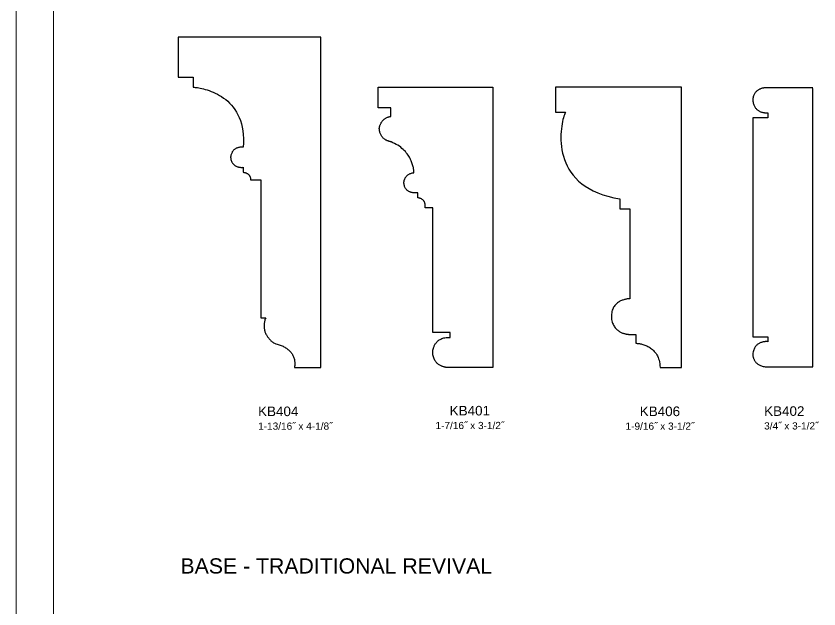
# Model space of a CAD drawing. Extents: x -7.6 to 46.7, y -17.5 to 21.1.
# Drawn here: x -7.64 to 2.39, y -4.4 to 3.01 of the extents above; entities that cross this region are included whole.
import ezdxf

# ---------------------------------------------------------------- set-up
doc = ezdxf.new("R2010")
doc.units = 0
doc.header["$MEASUREMENT"] = 0
doc.layers.add('DO NOT PLOT', color=2, linetype='Continuous', plot=False)
doc.layers.add('LAYER_1', color=7, linetype='Continuous')

# ---------------------------------------------------------------- blocks, each defined once
blk = doc.blocks.new('KB404')
at = {"flags": 128}
blk.add_lwpolyline([(0.039, 0.61), (0.035, 0.61), (0.023, 0.61), (0.004, 0.61), (-0.022, 0.61), (-0.054, 0.61), (-0.093, 0.61), (-0.137, 0.61), (-0.185, 0.61), (-0.239, 0.61), (-0.297, 0.61), (-0.358, 0.61), (-0.422, 0.61), (-0.49, 0.61), (-0.559, 0.61), (-0.631, 0.61), (-0.703, 0.61), (-0.777, 0.61), (-0.851, 0.61), (-0.925, 0.61), (-0.999, 0.61), (-1.072, 0.61), (-1.143, 0.61), (-1.213, 0.61), (-1.28, 0.61), (-1.345, 0.61), (-1.406, 0.61), (-1.464, 0.61), (-1.517, 0.61), (-1.566, 0.61), (-1.61, 0.61), (-1.648, 0.61), (-1.681, 0.61), (-1.707, 0.61), (-1.726, 0.61), (-1.738, 0.61), (-1.742, 0.61), (-1.742, 0.608), (-1.742, 0.605), (-1.742, 0.6), (-1.742, 0.592), (-1.742, 0.583), (-1.742, 0.573), (-1.742, 0.56), (-1.742, 0.546), (-1.742, 0.531), (-1.742, 0.515), (-1.742, 0.498), (-1.742, 0.48), (-1.742, 0.461), (-1.742, 0.442), (-1.742, 0.422), (-1.742, 0.401), (-1.742, 0.38), (-1.742, 0.36), (-1.742, 0.339), (-1.742, 0.318), (-1.742, 0.298), (-1.742, 0.278), (-1.742, 0.258), (-1.742, 0.239), (-1.742, 0.221), (-1.742, 0.204), (-1.742, 0.188), (-1.742, 0.173), (-1.742, 0.159), (-1.742, 0.147), (-1.742, 0.136), (-1.742, 0.127), (-1.742, 0.119), (-1.742, 0.114), (-1.742, 0.111), (-1.742, 0.11), (-1.741, 0.11), (-1.74, 0.11), (-1.738, 0.11), (-1.735, 0.11), (-1.732, 0.11), (-1.728, 0.11), (-1.723, 0.11), (-1.718, 0.11), (-1.713, 0.11), (-1.706, 0.11), (-1.7, 0.11), (-1.693, 0.11), (-1.686, 0.11), (-1.679, 0.11), (-1.671, 0.11), (-1.664, 0.11), (-1.656, 0.11), (-1.648, 0.11), (-1.64, 0.11), (-1.633, 0.11), (-1.625, 0.11), (-1.617, 0.11), (-1.61, 0.11), (-1.603, 0.11), (-1.596, 0.11), (-1.59, 0.11), (-1.584, 0.11), (-1.578, 0.11), (-1.573, 0.11), (-1.568, 0.11), (-1.564, 0.11), (-1.561, 0.11), (-1.558, 0.11), (-1.556, 0.11), (-1.555, 0.11), (-1.554, 0.11), (-1.554, 0.109), (-1.554, 0.109), (-1.554, 0.107), (-1.554, 0.105), (-1.554, 0.103), (-1.554, 0.1), (-1.554, 0.097), (-1.554, 0.094), (-1.554, 0.09), (-1.554, 0.086), (-1.554, 0.082), (-1.554, 0.077), (-1.554, 0.072), (-1.554, 0.068), (-1.554, 0.063), (-1.554, 0.057), (-1.554, 0.052), (-1.554, 0.047), (-1.554, 0.042), (-1.554, 0.037), (-1.554, 0.032), (-1.554, 0.027), (-1.554, 0.022), (-1.554, 0.017), (-1.554, 0.012), (-1.554, 0.008), (-1.554, 0.004), (-1.554, 0), (-1.554, -0.003), (-1.554, -0.006), (-1.554, -0.009), (-1.554, -0.011), (-1.554, -0.013), (-1.554, -0.014), (-1.554, -0.015), (-1.554, -0.015), (-1.549, -0.016), (-1.54, -0.016), (-1.53, -0.017), (-1.517, -0.019), (-1.502, -0.021), (-1.485, -0.023), (-1.467, -0.027), (-1.447, -0.031), (-1.426, -0.036), (-1.404, -0.042), (-1.38, -0.049), (-1.356, -0.057), (-1.33, -0.067), (-1.305, -0.077), (-1.279, -0.089), (-1.252, -0.102), (-1.226, -0.117), (-1.2, -0.133), (-1.174, -0.151), (-1.148, -0.17), (-1.123, -0.191), (-1.099, -0.214), (-1.076, -0.239), (-1.053, -0.266), (-1.032, -0.295), (-1.013, -0.326), (-0.995, -0.359), (-0.978, -0.394), (-0.964, -0.432), (-0.952, -0.472), (-0.941, -0.514), (-0.934, -0.559), (-0.928, -0.606), (-0.926, -0.657), (-0.926, -0.71), (-0.929, -0.765), (-0.93, -0.765), (-0.931, -0.765), (-0.932, -0.765), (-0.934, -0.765), (-0.937, -0.765), (-0.94, -0.765), (-0.944, -0.764), (-0.947, -0.764), (-0.952, -0.764), (-0.957, -0.765), (-0.962, -0.765), (-0.967, -0.765), (-0.972, -0.766), (-0.978, -0.767), (-0.984, -0.768), (-0.99, -0.769), (-0.996, -0.771), (-1.002, -0.773), (-1.009, -0.775), (-1.015, -0.778), (-1.021, -0.781), (-1.027, -0.784), (-1.033, -0.788), (-1.039, -0.792), (-1.045, -0.797), (-1.05, -0.802), (-1.055, -0.808), (-1.06, -0.815), (-1.065, -0.821), (-1.069, -0.829), (-1.073, -0.837), (-1.077, -0.846), (-1.08, -0.855), (-1.082, -0.865), (-1.084, -0.876), (-1.086, -0.887), (-1.086, -0.891), (-1.086, -0.895), (-1.085, -0.899), (-1.085, -0.903), (-1.085, -0.908), (-1.084, -0.912), (-1.083, -0.917), (-1.082, -0.922), (-1.08, -0.927), (-1.079, -0.932), (-1.077, -0.937), (-1.075, -0.942), (-1.072, -0.947), (-1.07, -0.952), (-1.067, -0.957), (-1.064, -0.962), (-1.06, -0.967), (-1.056, -0.971), (-1.052, -0.976), (-1.048, -0.98), (-1.043, -0.985), (-1.038, -0.989), (-1.033, -0.993), (-1.027, -0.996), (-1.021, -1), (-1.015, -1.003), (-1.008, -1.006), (-1.001, -1.008), (-0.993, -1.01), (-0.986, -1.012), (-0.977, -1.014), (-0.969, -1.015), (-0.959, -1.016), (-0.95, -1.016), (-0.94, -1.016), (-0.929, -1.015), (-0.929, -1.015), (-0.929, -1.016), (-0.929, -1.017), (-0.929, -1.017), (-0.929, -1.019), (-0.929, -1.02), (-0.929, -1.022), (-0.929, -1.023), (-0.929, -1.025), (-0.929, -1.027), (-0.929, -1.029), (-0.929, -1.032), (-0.929, -1.034), (-0.929, -1.036), (-0.929, -1.039), (-0.929, -1.041), (-0.929, -1.044), (-0.929, -1.047), (-0.929, -1.049), (-0.929, -1.052), (-0.929, -1.054), (-0.929, -1.057), (-0.929, -1.059), (-0.929, -1.062), (-0.929, -1.064), (-0.929, -1.066), (-0.929, -1.068), (-0.929, -1.07), (-0.929, -1.072), (-0.929, -1.073), (-0.929, -1.075), (-0.929, -1.076), (-0.929, -1.077), (-0.929, -1.077), (-0.929, -1.078), (-0.929, -1.078), (-0.928, -1.078), (-0.926, -1.078), (-0.924, -1.078), (-0.922, -1.078), (-0.92, -1.079), (-0.918, -1.079), (-0.915, -1.08), (-0.912, -1.08), (-0.909, -1.081), (-0.906, -1.081), (-0.903, -1.082), (-0.899, -1.083), (-0.896, -1.085), (-0.892, -1.086), (-0.889, -1.087), (-0.885, -1.089), (-0.882, -1.091), (-0.878, -1.093), (-0.875, -1.095), (-0.871, -1.097), (-0.868, -1.1), (-0.865, -1.103), (-0.861, -1.106), (-0.858, -1.109), (-0.855, -1.113), (-0.852, -1.117), (-0.85, -1.121), (-0.847, -1.125), (-0.845, -1.13), (-0.843, -1.135), (-0.841, -1.14), (-0.839, -1.146), (-0.838, -1.152), (-0.837, -1.158), (-0.836, -1.165), (-0.836, -1.172), (-0.835, -1.172), (-0.834, -1.172), (-0.833, -1.172), (-0.831, -1.172), (-0.829, -1.172), (-0.826, -1.172), (-0.823, -1.172), (-0.82, -1.172), (-0.816, -1.172), (-0.812, -1.172), (-0.808, -1.172), (-0.803, -1.172), (-0.798, -1.172), (-0.794, -1.172), (-0.789, -1.172), (-0.783, -1.172), (-0.778, -1.172), (-0.773, -1.172), (-0.768, -1.172), (-0.763, -1.172), (-0.758, -1.172), (-0.753, -1.172), (-0.748, -1.172), (-0.743, -1.172), (-0.738, -1.172), (-0.734, -1.172), (-0.73, -1.172), (-0.726, -1.172), (-0.723, -1.172), (-0.72, -1.172), (-0.717, -1.172), (-0.715, -1.172), (-0.713, -1.172), (-0.712, -1.172), (-0.711, -1.172), (-0.711, -1.172), (-0.711, -1.175), (-0.711, -1.187), (-0.711, -1.206), (-0.711, -1.231), (-0.711, -1.262), (-0.711, -1.299), (-0.711, -1.342), (-0.711, -1.389), (-0.711, -1.441), (-0.711, -1.497), (-0.711, -1.556), (-0.711, -1.619), (-0.711, -1.684), (-0.711, -1.752), (-0.711, -1.821), (-0.711, -1.891), (-0.711, -1.963), (-0.711, -2.034), (-0.711, -2.106), (-0.711, -2.178), (-0.711, -2.248), (-0.711, -2.317), (-0.711, -2.385), (-0.711, -2.45), (-0.711, -2.512), (-0.711, -2.572), (-0.711, -2.628), (-0.711, -2.68), (-0.711, -2.727), (-0.711, -2.769), (-0.711, -2.807), (-0.711, -2.838), (-0.711, -2.863), (-0.711, -2.882), (-0.711, -2.893), (-0.711, -2.897), (-0.71, -2.897), (-0.71, -2.897), (-0.709, -2.897), (-0.708, -2.897), (-0.707, -2.897), (-0.706, -2.897), (-0.704, -2.897), (-0.703, -2.897), (-0.701, -2.897), (-0.699, -2.897), (-0.697, -2.897), (-0.694, -2.897), (-0.692, -2.897), (-0.69, -2.897), (-0.687, -2.897), (-0.685, -2.897), (-0.682, -2.897), (-0.679, -2.897), (-0.677, -2.897), (-0.674, -2.897), (-0.672, -2.897), (-0.669, -2.897), (-0.667, -2.897), (-0.664, -2.897), (-0.662, -2.897), (-0.66, -2.897), (-0.658, -2.897), (-0.656, -2.897), (-0.654, -2.897), (-0.653, -2.897), (-0.651, -2.897), (-0.65, -2.897), (-0.649, -2.897), (-0.649, -2.897), (-0.648, -2.897), (-0.648, -2.897), (-0.653, -2.908), (-0.657, -2.92), (-0.66, -2.931), (-0.663, -2.942), (-0.665, -2.953), (-0.667, -2.964), (-0.668, -2.975), (-0.668, -2.986), (-0.669, -2.997), (-0.668, -3.007), (-0.667, -3.018), (-0.666, -3.029), (-0.664, -3.039), (-0.662, -3.049), (-0.66, -3.06), (-0.657, -3.07), (-0.653, -3.079), (-0.649, -3.089), (-0.645, -3.099), (-0.64, -3.108), (-0.635, -3.117), (-0.63, -3.126), (-0.624, -3.134), (-0.618, -3.143), (-0.611, -3.151), (-0.605, -3.159), (-0.597, -3.166), (-0.59, -3.174), (-0.582, -3.181), (-0.574, -3.187), (-0.566, -3.194), (-0.558, -3.2), (-0.549, -3.206), (-0.54, -3.211), (-0.531, -3.216), (-0.521, -3.22), (-0.507, -3.224), (-0.494, -3.228), (-0.481, -3.232), (-0.468, -3.236), (-0.456, -3.241), (-0.444, -3.246), (-0.432, -3.251), (-0.421, -3.257), (-0.41, -3.263), (-0.4, -3.269), (-0.39, -3.276), (-0.38, -3.282), (-0.371, -3.289), (-0.362, -3.297), (-0.354, -3.304), (-0.346, -3.312), (-0.339, -3.32), (-0.332, -3.329), (-0.325, -3.337), (-0.319, -3.346), (-0.314, -3.355), (-0.309, -3.364), (-0.304, -3.374), (-0.3, -3.384), (-0.296, -3.394), (-0.293, -3.404), (-0.29, -3.414), (-0.288, -3.425), (-0.287, -3.435), (-0.285, -3.446), (-0.285, -3.457), (-0.285, -3.469), (-0.285, -3.48), (-0.286, -3.492), (-0.287, -3.503), (-0.289, -3.515), (-0.289, -3.515), (-0.286, -3.515), (-0.283, -3.515), (-0.278, -3.515), (-0.272, -3.515), (-0.265, -3.515), (-0.257, -3.515), (-0.248, -3.515), (-0.238, -3.515), (-0.227, -3.515), (-0.216, -3.515), (-0.204, -3.515), (-0.192, -3.515), (-0.179, -3.515), (-0.166, -3.515), (-0.152, -3.515), (-0.139, -3.515), (-0.125, -3.515), (-0.111, -3.515), (-0.098, -3.515), (-0.084, -3.515), (-0.071, -3.515), (-0.058, -3.515), (-0.046, -3.515), (-0.034, -3.515), (-0.023, -3.515), (-0.012, -3.515), (-0.002, -3.515), (0.007, -3.515), (0.015, -3.515), (0.022, -3.515), (0.028, -3.515), (0.033, -3.515), (0.036, -3.515), (0.039, -3.515), (0.039, -3.515), (0.039, -3.506), (0.039, -3.478), (0.039, -3.434), (0.039, -3.374), (0.039, -3.299), (0.039, -3.21), (0.039, -3.108), (0.039, -2.995), (0.039, -2.871), (0.039, -2.737), (0.039, -2.595), (0.039, -2.446), (0.039, -2.29), (0.039, -2.129), (0.039, -1.964), (0.039, -1.795), (0.039, -1.624), (0.039, -1.453), (0.039, -1.281), (0.039, -1.11), (0.039, -0.942), (0.039, -0.777), (0.039, -0.616), (0.039, -0.46), (0.039, -0.31), (0.039, -0.168), (0.039, -0.035), (0.039, 0.089), (0.039, 0.202), (0.039, 0.304), (0.039, 0.393), (0.039, 0.468), (0.039, 0.528), (0.039, 0.573), (0.039, 0.61)], dxfattribs=at)
blk = doc.blocks.new('KB401')
at = {"flags": 128}
blk.add_lwpolyline([(-1.492, 0.069), (-1.489, 0.069), (-1.479, 0.069), (-1.464, 0.069), (-1.443, 0.069), (-1.417, 0.069), (-1.386, 0.069), (-1.351, 0.069), (-1.312, 0.069), (-1.269, 0.069), (-1.222, 0.069), (-1.173, 0.069), (-1.121, 0.069), (-1.067, 0.069), (-1.011, 0.069), (-0.954, 0.069), (-0.895, 0.069), (-0.836, 0.069), (-0.777, 0.069), (-0.717, 0.069), (-0.658, 0.069), (-0.599, 0.069), (-0.542, 0.069), (-0.486, 0.069), (-0.432, 0.069), (-0.38, 0.069), (-0.331, 0.069), (-0.285, 0.069), (-0.242, 0.069), (-0.202, 0.069), (-0.167, 0.069), (-0.136, 0.069), (-0.11, 0.069), (-0.089, 0.069), (-0.074, 0.069), (-0.064, 0.069), (-0.061, 0.069), (-0.061, 0.061), (-0.061, 0.038), (-0.061, 0), (-0.061, -0.051), (-0.061, -0.115), (-0.061, -0.19), (-0.061, -0.276), (-0.061, -0.373), (-0.061, -0.478), (-0.061, -0.591), (-0.061, -0.711), (-0.061, -0.838), (-0.061, -0.97), (-0.061, -1.107), (-0.061, -1.247), (-0.061, -1.39), (-0.061, -1.535), (-0.061, -1.681), (-0.061, -1.826), (-0.061, -1.971), (-0.061, -2.114), (-0.061, -2.254), (-0.061, -2.391), (-0.061, -2.523), (-0.061, -2.65), (-0.061, -2.771), (-0.061, -2.884), (-0.061, -2.989), (-0.061, -3.085), (-0.061, -3.171), (-0.061, -3.247), (-0.061, -3.311), (-0.061, -3.362), (-0.061, -3.399), (-0.061, -3.423), (-0.061, -3.431), (-0.062, -3.431), (-0.066, -3.431), (-0.072, -3.431), (-0.08, -3.431), (-0.091, -3.431), (-0.103, -3.431), (-0.117, -3.431), (-0.132, -3.431), (-0.149, -3.431), (-0.167, -3.431), (-0.187, -3.431), (-0.207, -3.431), (-0.228, -3.431), (-0.25, -3.431), (-0.273, -3.431), (-0.296, -3.431), (-0.319, -3.431), (-0.342, -3.431), (-0.366, -3.431), (-0.389, -3.431), (-0.412, -3.431), (-0.435, -3.431), (-0.457, -3.431), (-0.478, -3.431), (-0.498, -3.431), (-0.518, -3.431), (-0.536, -3.431), (-0.553, -3.431), (-0.568, -3.431), (-0.582, -3.431), (-0.594, -3.431), (-0.604, -3.431), (-0.613, -3.431), (-0.619, -3.431), (-0.622, -3.431), (-0.624, -3.431), (-0.624, -3.431), (-0.625, -3.431), (-0.627, -3.431), (-0.63, -3.43), (-0.633, -3.43), (-0.637, -3.43), (-0.641, -3.429), (-0.646, -3.429), (-0.652, -3.428), (-0.657, -3.427), (-0.664, -3.425), (-0.67, -3.424), (-0.677, -3.422), (-0.684, -3.419), (-0.691, -3.417), (-0.699, -3.414), (-0.706, -3.411), (-0.714, -3.407), (-0.721, -3.403), (-0.729, -3.398), (-0.737, -3.393), (-0.744, -3.388), (-0.751, -3.381), (-0.758, -3.375), (-0.765, -3.368), (-0.772, -3.36), (-0.778, -3.351), (-0.784, -3.342), (-0.789, -3.332), (-0.794, -3.322), (-0.798, -3.311), (-0.802, -3.299), (-0.805, -3.286), (-0.808, -3.273), (-0.81, -3.258), (-0.811, -3.243), (-0.811, -3.243), (-0.811, -3.241), (-0.811, -3.239), (-0.811, -3.236), (-0.811, -3.233), (-0.81, -3.229), (-0.81, -3.224), (-0.809, -3.218), (-0.808, -3.212), (-0.806, -3.206), (-0.805, -3.199), (-0.803, -3.192), (-0.801, -3.185), (-0.798, -3.177), (-0.795, -3.169), (-0.792, -3.161), (-0.788, -3.153), (-0.784, -3.145), (-0.779, -3.137), (-0.774, -3.129), (-0.768, -3.121), (-0.761, -3.114), (-0.754, -3.106), (-0.746, -3.099), (-0.738, -3.093), (-0.729, -3.086), (-0.719, -3.08), (-0.708, -3.075), (-0.697, -3.07), (-0.685, -3.066), (-0.672, -3.062), (-0.658, -3.059), (-0.643, -3.057), (-0.627, -3.056), (-0.61, -3.056), (-0.593, -3.056), (-0.593, -3.056), (-0.593, -3.055), (-0.593, -3.055), (-0.593, -3.054), (-0.593, -3.053), (-0.593, -3.051), (-0.593, -3.05), (-0.593, -3.048), (-0.593, -3.046), (-0.593, -3.044), (-0.593, -3.042), (-0.593, -3.04), (-0.593, -3.038), (-0.593, -3.035), (-0.593, -3.033), (-0.593, -3.03), (-0.593, -3.028), (-0.593, -3.025), (-0.593, -3.022), (-0.593, -3.02), (-0.593, -3.017), (-0.593, -3.015), (-0.593, -3.012), (-0.593, -3.01), (-0.593, -3.008), (-0.593, -3.006), (-0.593, -3.004), (-0.593, -3.002), (-0.593, -3), (-0.593, -2.999), (-0.593, -2.997), (-0.593, -2.996), (-0.593, -2.995), (-0.593, -2.995), (-0.593, -2.994), (-0.593, -2.994), (-0.593, -2.994), (-0.595, -2.994), (-0.597, -2.994), (-0.6, -2.994), (-0.604, -2.994), (-0.609, -2.994), (-0.614, -2.994), (-0.62, -2.994), (-0.627, -2.994), (-0.634, -2.994), (-0.642, -2.994), (-0.649, -2.994), (-0.658, -2.994), (-0.666, -2.994), (-0.675, -2.994), (-0.684, -2.994), (-0.693, -2.994), (-0.702, -2.994), (-0.711, -2.994), (-0.72, -2.994), (-0.729, -2.994), (-0.738, -2.993), (-0.746, -2.993), (-0.755, -2.993), (-0.762, -2.993), (-0.77, -2.993), (-0.777, -2.993), (-0.784, -2.993), (-0.79, -2.993), (-0.795, -2.993), (-0.8, -2.993), (-0.804, -2.993), (-0.807, -2.993), (-0.809, -2.993), (-0.811, -2.993), (-0.811, -2.993), (-0.811, -2.99), (-0.811, -2.979), (-0.811, -2.963), (-0.811, -2.94), (-0.811, -2.911), (-0.811, -2.878), (-0.811, -2.84), (-0.811, -2.797), (-0.811, -2.75), (-0.811, -2.7), (-0.811, -2.646), (-0.811, -2.59), (-0.811, -2.531), (-0.811, -2.47), (-0.811, -2.408), (-0.811, -2.344), (-0.811, -2.28), (-0.811, -2.215), (-0.811, -2.15), (-0.811, -2.086), (-0.811, -2.022), (-0.811, -1.96), (-0.811, -1.899), (-0.811, -1.84), (-0.811, -1.784), (-0.811, -1.73), (-0.811, -1.68), (-0.811, -1.633), (-0.811, -1.59), (-0.811, -1.552), (-0.811, -1.519), (-0.811, -1.49), (-0.811, -1.467), (-0.811, -1.451), (-0.811, -1.44), (-0.811, -1.437), (-0.811, -1.437), (-0.812, -1.437), (-0.813, -1.437), (-0.814, -1.437), (-0.816, -1.437), (-0.818, -1.437), (-0.82, -1.437), (-0.823, -1.437), (-0.826, -1.437), (-0.829, -1.437), (-0.832, -1.437), (-0.835, -1.437), (-0.839, -1.437), (-0.843, -1.437), (-0.846, -1.437), (-0.85, -1.437), (-0.854, -1.437), (-0.858, -1.437), (-0.862, -1.437), (-0.866, -1.437), (-0.87, -1.437), (-0.873, -1.437), (-0.877, -1.437), (-0.881, -1.437), (-0.884, -1.437), (-0.887, -1.437), (-0.89, -1.437), (-0.893, -1.437), (-0.896, -1.437), (-0.898, -1.437), (-0.9, -1.437), (-0.902, -1.437), (-0.903, -1.437), (-0.904, -1.437), (-0.905, -1.437), (-0.905, -1.437), (-0.905, -1.437), (-0.905, -1.436), (-0.905, -1.435), (-0.904, -1.433), (-0.904, -1.431), (-0.904, -1.428), (-0.904, -1.425), (-0.904, -1.422), (-0.904, -1.419), (-0.904, -1.415), (-0.904, -1.411), (-0.904, -1.407), (-0.904, -1.402), (-0.905, -1.397), (-0.906, -1.393), (-0.907, -1.388), (-0.908, -1.383), (-0.909, -1.378), (-0.911, -1.373), (-0.913, -1.368), (-0.915, -1.363), (-0.918, -1.358), (-0.921, -1.353), (-0.924, -1.348), (-0.928, -1.344), (-0.932, -1.339), (-0.936, -1.335), (-0.941, -1.331), (-0.947, -1.328), (-0.952, -1.324), (-0.959, -1.321), (-0.966, -1.319), (-0.973, -1.316), (-0.981, -1.314), (-0.99, -1.313), (-0.999, -1.312), (-0.999, -1.312), (-0.999, -1.312), (-0.999, -1.311), (-0.999, -1.31), (-0.999, -1.309), (-0.999, -1.307), (-0.999, -1.306), (-0.999, -1.304), (-0.999, -1.302), (-0.999, -1.3), (-0.999, -1.298), (-0.999, -1.296), (-0.999, -1.293), (-0.999, -1.291), (-0.999, -1.288), (-0.999, -1.286), (-0.999, -1.283), (-0.999, -1.281), (-0.999, -1.278), (-0.999, -1.275), (-0.999, -1.273), (-0.999, -1.27), (-0.999, -1.268), (-0.999, -1.266), (-0.999, -1.263), (-0.999, -1.261), (-0.999, -1.259), (-0.999, -1.257), (-0.999, -1.255), (-0.999, -1.254), (-0.999, -1.253), (-0.999, -1.251), (-0.999, -1.251), (-0.999, -1.25), (-0.999, -1.249), (-0.999, -1.249), (-0.999, -1.249), (-1, -1.249), (-1.002, -1.25), (-1.005, -1.25), (-1.007, -1.25), (-1.011, -1.251), (-1.015, -1.251), (-1.019, -1.251), (-1.024, -1.251), (-1.029, -1.251), (-1.035, -1.251), (-1.041, -1.251), (-1.047, -1.25), (-1.053, -1.249), (-1.06, -1.248), (-1.067, -1.247), (-1.074, -1.246), (-1.08, -1.244), (-1.087, -1.242), (-1.094, -1.239), (-1.101, -1.236), (-1.108, -1.233), (-1.114, -1.229), (-1.121, -1.225), (-1.127, -1.22), (-1.133, -1.215), (-1.139, -1.209), (-1.144, -1.203), (-1.149, -1.196), (-1.154, -1.188), (-1.158, -1.18), (-1.162, -1.171), (-1.165, -1.161), (-1.167, -1.151), (-1.169, -1.14), (-1.171, -1.128), (-1.171, -1.127), (-1.171, -1.127), (-1.171, -1.125), (-1.171, -1.124), (-1.17, -1.122), (-1.17, -1.119), (-1.17, -1.116), (-1.17, -1.113), (-1.169, -1.109), (-1.169, -1.105), (-1.168, -1.101), (-1.167, -1.097), (-1.166, -1.092), (-1.165, -1.088), (-1.163, -1.083), (-1.161, -1.078), (-1.159, -1.073), (-1.157, -1.067), (-1.154, -1.062), (-1.151, -1.057), (-1.148, -1.052), (-1.144, -1.047), (-1.14, -1.042), (-1.136, -1.037), (-1.131, -1.032), (-1.126, -1.028), (-1.12, -1.024), (-1.114, -1.019), (-1.107, -1.016), (-1.1, -1.012), (-1.092, -1.009), (-1.084, -1.006), (-1.075, -1.003), (-1.066, -1.001), (-1.056, -0.999), (-1.046, -0.998), (-1.046, -0.998), (-1.046, -0.996), (-1.046, -0.993), (-1.046, -0.989), (-1.046, -0.984), (-1.047, -0.977), (-1.047, -0.97), (-1.048, -0.962), (-1.05, -0.954), (-1.051, -0.944), (-1.053, -0.934), (-1.056, -0.923), (-1.059, -0.912), (-1.062, -0.9), (-1.066, -0.887), (-1.07, -0.875), (-1.075, -0.861), (-1.081, -0.848), (-1.087, -0.834), (-1.094, -0.82), (-1.102, -0.806), (-1.11, -0.791), (-1.119, -0.777), (-1.13, -0.763), (-1.141, -0.749), (-1.153, -0.734), (-1.166, -0.721), (-1.18, -0.707), (-1.195, -0.694), (-1.211, -0.681), (-1.228, -0.668), (-1.246, -0.656), (-1.266, -0.644), (-1.287, -0.633), (-1.309, -0.623), (-1.332, -0.613), (-1.333, -0.612), (-1.335, -0.612), (-1.338, -0.611), (-1.34, -0.611), (-1.343, -0.61), (-1.347, -0.609), (-1.351, -0.608), (-1.355, -0.607), (-1.359, -0.606), (-1.364, -0.604), (-1.369, -0.602), (-1.374, -0.6), (-1.379, -0.598), (-1.384, -0.596), (-1.389, -0.593), (-1.395, -0.59), (-1.401, -0.587), (-1.406, -0.584), (-1.412, -0.58), (-1.417, -0.576), (-1.423, -0.571), (-1.428, -0.566), (-1.433, -0.561), (-1.438, -0.556), (-1.443, -0.55), (-1.448, -0.544), (-1.452, -0.537), (-1.456, -0.53), (-1.46, -0.522), (-1.464, -0.514), (-1.467, -0.506), (-1.47, -0.497), (-1.472, -0.487), (-1.474, -0.477), (-1.476, -0.467), (-1.477, -0.456), (-1.477, -0.453), (-1.478, -0.449), (-1.478, -0.446), (-1.478, -0.441), (-1.477, -0.437), (-1.477, -0.433), (-1.476, -0.428), (-1.475, -0.423), (-1.473, -0.418), (-1.472, -0.412), (-1.47, -0.407), (-1.468, -0.401), (-1.465, -0.396), (-1.463, -0.39), (-1.46, -0.384), (-1.457, -0.378), (-1.453, -0.373), (-1.45, -0.367), (-1.446, -0.361), (-1.442, -0.356), (-1.437, -0.35), (-1.433, -0.345), (-1.428, -0.34), (-1.422, -0.335), (-1.417, -0.33), (-1.411, -0.325), (-1.405, -0.321), (-1.398, -0.317), (-1.391, -0.313), (-1.384, -0.309), (-1.377, -0.306), (-1.369, -0.303), (-1.362, -0.301), (-1.353, -0.299), (-1.345, -0.297), (-1.336, -0.296), (-1.336, -0.296), (-1.336, -0.295), (-1.336, -0.294), (-1.336, -0.292), (-1.336, -0.29), (-1.336, -0.288), (-1.336, -0.285), (-1.336, -0.282), (-1.336, -0.279), (-1.336, -0.276), (-1.336, -0.272), (-1.336, -0.268), (-1.336, -0.264), (-1.336, -0.26), (-1.336, -0.255), (-1.336, -0.251), (-1.336, -0.246), (-1.336, -0.242), (-1.336, -0.237), (-1.336, -0.233), (-1.336, -0.228), (-1.336, -0.224), (-1.336, -0.22), (-1.336, -0.216), (-1.336, -0.212), (-1.336, -0.208), (-1.336, -0.204), (-1.336, -0.201), (-1.336, -0.198), (-1.336, -0.195), (-1.336, -0.193), (-1.336, -0.191), (-1.336, -0.189), (-1.336, -0.188), (-1.336, -0.188), (-1.336, -0.187), (-1.336, -0.187), (-1.337, -0.187), (-1.339, -0.187), (-1.341, -0.187), (-1.344, -0.187), (-1.347, -0.187), (-1.351, -0.187), (-1.356, -0.187), (-1.36, -0.187), (-1.365, -0.187), (-1.371, -0.187), (-1.376, -0.187), (-1.382, -0.187), (-1.388, -0.187), (-1.395, -0.187), (-1.401, -0.187), (-1.407, -0.187), (-1.414, -0.187), (-1.421, -0.187), (-1.427, -0.187), (-1.433, -0.187), (-1.44, -0.187), (-1.446, -0.187), (-1.452, -0.187), (-1.457, -0.187), (-1.463, -0.187), (-1.468, -0.187), (-1.472, -0.187), (-1.477, -0.187), (-1.481, -0.187), (-1.484, -0.187), (-1.487, -0.187), (-1.489, -0.187), (-1.491, -0.187), (-1.492, -0.187), (-1.492, -0.187), (-1.492, -0.187), (-1.492, -0.185), (-1.492, -0.182), (-1.492, -0.178), (-1.492, -0.174), (-1.492, -0.168), (-1.492, -0.162), (-1.492, -0.155), (-1.492, -0.147), (-1.492, -0.139), (-1.492, -0.13), (-1.492, -0.121), (-1.492, -0.111), (-1.492, -0.101), (-1.492, -0.091), (-1.492, -0.08), (-1.492, -0.07), (-1.492, -0.059), (-1.492, -0.048), (-1.492, -0.038), (-1.492, -0.027), (-1.492, -0.017), (-1.492, -0.007), (-1.492, 0.003), (-1.492, 0.012), (-1.492, 0.021), (-1.492, 0.029), (-1.492, 0.037), (-1.492, 0.044), (-1.492, 0.05), (-1.492, 0.056), (-1.492, 0.06), (-1.492, 0.064), (-1.492, 0.067), (-1.492, 0.069)], dxfattribs=at)
blk = doc.blocks.new('KB406')
at = {"flags": 128}
blk.add_lwpolyline([(0, 0.078), (-0.004, 0.078), (-0.014, 0.078), (-0.031, 0.078), (-0.054, 0.078), (-0.083, 0.078), (-0.117, 0.078), (-0.155, 0.078), (-0.199, 0.078), (-0.246, 0.078), (-0.297, 0.078), (-0.351, 0.078), (-0.408, 0.078), (-0.467, 0.078), (-0.529, 0.078), (-0.592, 0.078), (-0.656, 0.078), (-0.721, 0.078), (-0.787, 0.078), (-0.852, 0.078), (-0.917, 0.078), (-0.981, 0.078), (-1.044, 0.078), (-1.106, 0.078), (-1.165, 0.078), (-1.222, 0.078), (-1.276, 0.078), (-1.327, 0.078), (-1.375, 0.078), (-1.418, 0.078), (-1.457, 0.078), (-1.49, 0.078), (-1.519, 0.078), (-1.542, 0.078), (-1.559, 0.078), (-1.569, 0.078), (-1.573, 0.078), (-1.573, 0.077), (-1.573, 0.075), (-1.573, 0.072), (-1.573, 0.067), (-1.573, 0.061), (-1.573, 0.055), (-1.573, 0.047), (-1.573, 0.038), (-1.573, 0.029), (-1.573, 0.019), (-1.573, 0.008), (-1.573, -0.003), (-1.573, -0.015), (-1.573, -0.027), (-1.573, -0.04), (-1.573, -0.052), (-1.573, -0.065), (-1.573, -0.078), (-1.573, -0.091), (-1.573, -0.104), (-1.573, -0.117), (-1.573, -0.13), (-1.573, -0.142), (-1.573, -0.154), (-1.573, -0.165), (-1.573, -0.176), (-1.573, -0.186), (-1.573, -0.195), (-1.573, -0.204), (-1.573, -0.211), (-1.573, -0.218), (-1.573, -0.224), (-1.573, -0.228), (-1.573, -0.232), (-1.573, -0.234), (-1.573, -0.235), (-1.573, -0.235), (-1.572, -0.235), (-1.571, -0.235), (-1.569, -0.235), (-1.566, -0.235), (-1.564, -0.235), (-1.561, -0.235), (-1.557, -0.235), (-1.553, -0.235), (-1.549, -0.235), (-1.545, -0.235), (-1.541, -0.235), (-1.536, -0.235), (-1.531, -0.235), (-1.526, -0.235), (-1.521, -0.235), (-1.516, -0.235), (-1.511, -0.235), (-1.505, -0.235), (-1.5, -0.235), (-1.495, -0.235), (-1.49, -0.235), (-1.485, -0.235), (-1.48, -0.235), (-1.476, -0.235), (-1.472, -0.235), (-1.468, -0.235), (-1.464, -0.235), (-1.46, -0.235), (-1.457, -0.235), (-1.455, -0.235), (-1.452, -0.235), (-1.45, -0.235), (-1.449, -0.235), (-1.448, -0.235), (-1.448, -0.235), (-1.452, -0.242), (-1.457, -0.253), (-1.462, -0.267), (-1.467, -0.284), (-1.473, -0.304), (-1.479, -0.327), (-1.485, -0.352), (-1.49, -0.38), (-1.494, -0.41), (-1.498, -0.442), (-1.502, -0.476), (-1.504, -0.511), (-1.504, -0.547), (-1.504, -0.585), (-1.502, -0.624), (-1.498, -0.663), (-1.492, -0.703), (-1.484, -0.744), (-1.473, -0.785), (-1.46, -0.825), (-1.445, -0.866), (-1.426, -0.906), (-1.405, -0.945), (-1.38, -0.984), (-1.352, -1.022), (-1.32, -1.058), (-1.285, -1.094), (-1.245, -1.127), (-1.202, -1.159), (-1.154, -1.189), (-1.102, -1.217), (-1.045, -1.242), (-0.983, -1.265), (-0.917, -1.285), (-0.845, -1.303), (-0.767, -1.317), (-0.767, -1.317), (-0.767, -1.318), (-0.767, -1.319), (-0.767, -1.321), (-0.767, -1.323), (-0.767, -1.326), (-0.767, -1.329), (-0.767, -1.332), (-0.767, -1.336), (-0.767, -1.34), (-0.767, -1.344), (-0.767, -1.349), (-0.767, -1.354), (-0.767, -1.359), (-0.767, -1.364), (-0.767, -1.369), (-0.767, -1.374), (-0.767, -1.379), (-0.767, -1.384), (-0.767, -1.389), (-0.767, -1.395), (-0.767, -1.4), (-0.767, -1.404), (-0.767, -1.409), (-0.767, -1.414), (-0.767, -1.418), (-0.767, -1.422), (-0.767, -1.426), (-0.767, -1.429), (-0.767, -1.432), (-0.767, -1.435), (-0.767, -1.437), (-0.767, -1.439), (-0.767, -1.44), (-0.767, -1.441), (-0.767, -1.442), (-0.767, -1.442), (-0.766, -1.442), (-0.765, -1.442), (-0.763, -1.442), (-0.761, -1.442), (-0.758, -1.442), (-0.755, -1.442), (-0.752, -1.442), (-0.748, -1.442), (-0.744, -1.442), (-0.739, -1.442), (-0.735, -1.442), (-0.73, -1.442), (-0.725, -1.442), (-0.72, -1.442), (-0.715, -1.442), (-0.71, -1.442), (-0.705, -1.442), (-0.7, -1.442), (-0.694, -1.442), (-0.689, -1.442), (-0.684, -1.442), (-0.679, -1.442), (-0.675, -1.442), (-0.67, -1.442), (-0.666, -1.442), (-0.662, -1.442), (-0.658, -1.442), (-0.655, -1.442), (-0.652, -1.442), (-0.649, -1.442), (-0.647, -1.442), (-0.645, -1.442), (-0.643, -1.442), (-0.643, -1.442), (-0.642, -1.442), (-0.642, -1.444), (-0.642, -1.452), (-0.642, -1.464), (-0.642, -1.48), (-0.642, -1.501), (-0.642, -1.525), (-0.642, -1.552), (-0.642, -1.583), (-0.642, -1.617), (-0.642, -1.653), (-0.642, -1.692), (-0.642, -1.733), (-0.642, -1.775), (-0.642, -1.819), (-0.642, -1.864), (-0.642, -1.91), (-0.642, -1.956), (-0.642, -2.003), (-0.642, -2.05), (-0.642, -2.096), (-0.642, -2.142), (-0.642, -2.187), (-0.642, -2.231), (-0.642, -2.273), (-0.642, -2.314), (-0.642, -2.353), (-0.642, -2.389), (-0.642, -2.423), (-0.642, -2.454), (-0.642, -2.481), (-0.642, -2.505), (-0.642, -2.526), (-0.642, -2.542), (-0.642, -2.554), (-0.642, -2.562), (-0.642, -2.564), (-0.643, -2.564), (-0.644, -2.564), (-0.647, -2.564), (-0.65, -2.565), (-0.655, -2.565), (-0.66, -2.565), (-0.665, -2.566), (-0.672, -2.566), (-0.679, -2.567), (-0.686, -2.569), (-0.694, -2.57), (-0.703, -2.572), (-0.711, -2.574), (-0.72, -2.577), (-0.73, -2.58), (-0.739, -2.583), (-0.749, -2.587), (-0.759, -2.591), (-0.768, -2.596), (-0.778, -2.602), (-0.787, -2.608), (-0.797, -2.615), (-0.806, -2.622), (-0.815, -2.63), (-0.823, -2.639), (-0.831, -2.648), (-0.839, -2.659), (-0.846, -2.67), (-0.852, -2.682), (-0.858, -2.695), (-0.863, -2.708), (-0.867, -2.723), (-0.87, -2.739), (-0.873, -2.755), (-0.874, -2.773), (-0.875, -2.791), (-0.873, -2.809), (-0.871, -2.825), (-0.867, -2.841), (-0.863, -2.855), (-0.859, -2.869), (-0.853, -2.882), (-0.848, -2.894), (-0.841, -2.906), (-0.835, -2.916), (-0.827, -2.926), (-0.82, -2.935), (-0.812, -2.943), (-0.804, -2.951), (-0.795, -2.958), (-0.787, -2.965), (-0.778, -2.971), (-0.769, -2.976), (-0.761, -2.981), (-0.752, -2.985), (-0.743, -2.989), (-0.735, -2.992), (-0.727, -2.995), (-0.719, -2.998), (-0.711, -3), (-0.703, -3.002), (-0.696, -3.004), (-0.69, -3.005), (-0.684, -3.006), (-0.678, -3.007), (-0.673, -3.008), (-0.669, -3.008), (-0.665, -3.008), (-0.662, -3.009), (-0.66, -3.009), (-0.658, -3.009), (-0.658, -3.009), (-0.658, -3.009), (-0.657, -3.009), (-0.656, -3.009), (-0.655, -3.009), (-0.653, -3.009), (-0.651, -3.009), (-0.649, -3.009), (-0.647, -3.009), (-0.644, -3.009), (-0.641, -3.009), (-0.638, -3.009), (-0.635, -3.009), (-0.632, -3.009), (-0.628, -3.009), (-0.625, -3.009), (-0.621, -3.009), (-0.617, -3.009), (-0.614, -3.009), (-0.61, -3.009), (-0.606, -3.009), (-0.603, -3.009), (-0.599, -3.009), (-0.596, -3.009), (-0.592, -3.009), (-0.589, -3.009), (-0.586, -3.009), (-0.583, -3.009), (-0.581, -3.009), (-0.578, -3.009), (-0.576, -3.009), (-0.574, -3.009), (-0.572, -3.009), (-0.571, -3.009), (-0.57, -3.009), (-0.57, -3.009), (-0.569, -3.009), (-0.569, -3.009), (-0.569, -3.01), (-0.569, -3.011), (-0.569, -3.013), (-0.569, -3.015), (-0.569, -3.017), (-0.569, -3.02), (-0.569, -3.023), (-0.569, -3.026), (-0.569, -3.03), (-0.569, -3.034), (-0.569, -3.038), (-0.569, -3.042), (-0.569, -3.046), (-0.569, -3.051), (-0.569, -3.055), (-0.569, -3.06), (-0.569, -3.064), (-0.569, -3.069), (-0.569, -3.074), (-0.569, -3.078), (-0.569, -3.083), (-0.569, -3.087), (-0.569, -3.091), (-0.569, -3.095), (-0.569, -3.099), (-0.569, -3.103), (-0.569, -3.106), (-0.569, -3.109), (-0.569, -3.112), (-0.569, -3.114), (-0.569, -3.116), (-0.569, -3.118), (-0.569, -3.119), (-0.569, -3.12), (-0.569, -3.12), (-0.569, -3.12), (-0.567, -3.12), (-0.564, -3.12), (-0.559, -3.12), (-0.554, -3.121), (-0.547, -3.122), (-0.54, -3.122), (-0.532, -3.124), (-0.523, -3.125), (-0.514, -3.127), (-0.503, -3.129), (-0.493, -3.132), (-0.481, -3.135), (-0.47, -3.139), (-0.458, -3.143), (-0.446, -3.148), (-0.433, -3.153), (-0.421, -3.159), (-0.408, -3.166), (-0.396, -3.173), (-0.384, -3.181), (-0.372, -3.19), (-0.36, -3.2), (-0.348, -3.211), (-0.338, -3.223), (-0.327, -3.235), (-0.317, -3.249), (-0.308, -3.264), (-0.3, -3.279), (-0.292, -3.296), (-0.285, -3.314), (-0.279, -3.333), (-0.275, -3.353), (-0.271, -3.375), (-0.269, -3.398), (-0.267, -3.422), (-0.267, -3.422), (-0.265, -3.422), (-0.262, -3.422), (-0.258, -3.422), (-0.253, -3.422), (-0.248, -3.422), (-0.241, -3.422), (-0.234, -3.422), (-0.226, -3.422), (-0.217, -3.422), (-0.208, -3.422), (-0.198, -3.422), (-0.188, -3.422), (-0.177, -3.422), (-0.167, -3.422), (-0.156, -3.422), (-0.145, -3.422), (-0.134, -3.422), (-0.123, -3.422), (-0.111, -3.422), (-0.101, -3.422), (-0.09, -3.422), (-0.079, -3.422), (-0.069, -3.422), (-0.06, -3.422), (-0.05, -3.422), (-0.042, -3.422), (-0.034, -3.422), (-0.026, -3.422), (-0.02, -3.422), (-0.014, -3.422), (-0.009, -3.422), (-0.005, -3.422), (-0.002, -3.422), (-0.001, -3.422), (0, -3.422), (0, -3.414), (0, -3.391), (0, -3.353), (0, -3.302), (0, -3.238), (0, -3.163), (0, -3.076), (0, -2.98), (0, -2.875), (0, -2.762), (0, -2.641), (0, -2.515), (0, -2.382), (0, -2.246), (0, -2.105), (0, -1.962), (0, -1.818), (0, -1.672), (0, -1.526), (0, -1.382), (0, -1.239), (0, -1.098), (0, -0.962), (0, -0.829), (0, -0.703), (0, -0.582), (0, -0.469), (0, -0.364), (0, -0.268), (0, -0.181), (0, -0.106), (0, -0.042), (0, 0.009), (0, 0.047), (0, 0.078)], dxfattribs=at)
blk = doc.blocks.new('kb402')
at = {"flags": 128}
blk.add_lwpolyline([(0, 0), (-0.001, 0), (-0.005, 0), (-0.012, 0), (-0.02, 0), (-0.031, 0), (-0.044, 0), (-0.059, 0), (-0.075, 0), (-0.093, 0), (-0.112, 0), (-0.132, 0), (-0.154, 0), (-0.176, 0), (-0.2, 0), (-0.223, 0), (-0.248, 0), (-0.272, 0), (-0.297, 0), (-0.322, 0), (-0.346, 0), (-0.37, 0), (-0.394, 0), (-0.417, 0), (-0.44, 0), (-0.461, 0), (-0.482, 0), (-0.501, 0), (-0.519, 0), (-0.535, 0), (-0.55, 0), (-0.563, 0), (-0.573, 0), (-0.582, 0), (-0.588, 0), (-0.592, 0), (-0.594, 0), (-0.594, 0), (-0.595, 0), (-0.597, 0), (-0.599, 0), (-0.602, -0.001), (-0.605, -0.001), (-0.609, -0.002), (-0.613, -0.003), (-0.618, -0.004), (-0.623, -0.005), (-0.629, -0.006), (-0.634, -0.007), (-0.64, -0.009), (-0.646, -0.011), (-0.652, -0.014), (-0.659, -0.016), (-0.665, -0.019), (-0.672, -0.022), (-0.678, -0.026), (-0.685, -0.03), (-0.691, -0.034), (-0.697, -0.039), (-0.704, -0.044), (-0.709, -0.05), (-0.715, -0.056), (-0.72, -0.062), (-0.726, -0.069), (-0.73, -0.077), (-0.735, -0.085), (-0.738, -0.093), (-0.742, -0.102), (-0.745, -0.112), (-0.747, -0.122), (-0.749, -0.133), (-0.75, -0.144), (-0.75, -0.156), (-0.749, -0.169), (-0.747, -0.181), (-0.745, -0.192), (-0.742, -0.203), (-0.738, -0.213), (-0.735, -0.222), (-0.73, -0.231), (-0.726, -0.239), (-0.721, -0.247), (-0.716, -0.254), (-0.71, -0.26), (-0.704, -0.266), (-0.699, -0.272), (-0.693, -0.277), (-0.686, -0.282), (-0.68, -0.286), (-0.674, -0.29), (-0.668, -0.293), (-0.661, -0.296), (-0.655, -0.299), (-0.649, -0.301), (-0.643, -0.303), (-0.637, -0.305), (-0.632, -0.307), (-0.626, -0.308), (-0.621, -0.309), (-0.617, -0.31), (-0.612, -0.311), (-0.608, -0.311), (-0.605, -0.312), (-0.601, -0.312), (-0.599, -0.312), (-0.597, -0.312), (-0.595, -0.312), (-0.594, -0.312), (-0.594, -0.312), (-0.594, -0.312), (-0.593, -0.312), (-0.593, -0.312), (-0.593, -0.312), (-0.592, -0.312), (-0.591, -0.312), (-0.591, -0.312), (-0.59, -0.312), (-0.589, -0.312), (-0.588, -0.312), (-0.587, -0.312), (-0.586, -0.312), (-0.584, -0.312), (-0.583, -0.312), (-0.582, -0.312), (-0.581, -0.312), (-0.579, -0.312), (-0.578, -0.312), (-0.577, -0.312), (-0.576, -0.312), (-0.574, -0.312), (-0.573, -0.312), (-0.572, -0.312), (-0.571, -0.312), (-0.569, -0.312), (-0.568, -0.312), (-0.567, -0.312), (-0.566, -0.312), (-0.566, -0.312), (-0.565, -0.312), (-0.564, -0.312), (-0.564, -0.312), (-0.563, -0.312), (-0.563, -0.312), (-0.563, -0.312), (-0.562, -0.312), (-0.562, -0.313), (-0.562, -0.313), (-0.562, -0.314), (-0.562, -0.315), (-0.562, -0.316), (-0.562, -0.317), (-0.562, -0.319), (-0.562, -0.32), (-0.562, -0.322), (-0.562, -0.324), (-0.562, -0.326), (-0.562, -0.329), (-0.562, -0.331), (-0.562, -0.333), (-0.562, -0.336), (-0.562, -0.339), (-0.562, -0.341), (-0.562, -0.344), (-0.562, -0.346), (-0.562, -0.349), (-0.562, -0.351), (-0.562, -0.354), (-0.562, -0.356), (-0.562, -0.359), (-0.562, -0.361), (-0.562, -0.363), (-0.562, -0.365), (-0.562, -0.367), (-0.562, -0.369), (-0.562, -0.37), (-0.562, -0.372), (-0.562, -0.373), (-0.562, -0.374), (-0.562, -0.374), (-0.562, -0.375), (-0.562, -0.375), (-0.563, -0.375), (-0.564, -0.375), (-0.566, -0.375), (-0.569, -0.375), (-0.572, -0.375), (-0.576, -0.375), (-0.581, -0.375), (-0.586, -0.375), (-0.592, -0.375), (-0.598, -0.375), (-0.604, -0.375), (-0.611, -0.375), (-0.618, -0.375), (-0.625, -0.375), (-0.633, -0.375), (-0.641, -0.375), (-0.648, -0.375), (-0.656, -0.375), (-0.664, -0.375), (-0.672, -0.375), (-0.679, -0.375), (-0.687, -0.375), (-0.694, -0.375), (-0.701, -0.375), (-0.708, -0.375), (-0.715, -0.375), (-0.721, -0.375), (-0.726, -0.375), (-0.731, -0.375), (-0.736, -0.375), (-0.74, -0.375), (-0.744, -0.375), (-0.746, -0.375), (-0.748, -0.375), (-0.75, -0.375), (-0.75, -0.375), (-0.75, -0.381), (-0.75, -0.399), (-0.75, -0.429), (-0.75, -0.469), (-0.75, -0.519), (-0.75, -0.578), (-0.75, -0.645), (-0.75, -0.72), (-0.75, -0.802), (-0.75, -0.891), (-0.75, -0.985), (-0.75, -1.084), (-0.75, -1.187), (-0.75, -1.294), (-0.75, -1.403), (-0.75, -1.515), (-0.75, -1.628), (-0.75, -1.742), (-0.75, -1.856), (-0.75, -1.969), (-0.75, -2.081), (-0.75, -2.19), (-0.75, -2.297), (-0.75, -2.4), (-0.75, -2.499), (-0.75, -2.593), (-0.75, -2.682), (-0.75, -2.764), (-0.75, -2.839), (-0.75, -2.907), (-0.75, -2.966), (-0.75, -3.015), (-0.75, -3.055), (-0.75, -3.085), (-0.75, -3.103), (-0.75, -3.109), (-0.75, -3.109), (-0.748, -3.109), (-0.746, -3.109), (-0.744, -3.109), (-0.74, -3.109), (-0.736, -3.109), (-0.731, -3.109), (-0.726, -3.109), (-0.721, -3.109), (-0.715, -3.109), (-0.708, -3.109), (-0.701, -3.109), (-0.694, -3.109), (-0.687, -3.109), (-0.679, -3.109), (-0.672, -3.109), (-0.664, -3.109), (-0.656, -3.109), (-0.648, -3.109), (-0.641, -3.109), (-0.633, -3.109), (-0.625, -3.109), (-0.618, -3.109), (-0.611, -3.109), (-0.604, -3.109), (-0.598, -3.109), (-0.592, -3.109), (-0.586, -3.109), (-0.581, -3.109), (-0.576, -3.109), (-0.572, -3.109), (-0.569, -3.109), (-0.566, -3.109), (-0.564, -3.109), (-0.563, -3.109), (-0.562, -3.109), (-0.562, -3.109), (-0.562, -3.11), (-0.562, -3.11), (-0.562, -3.111), (-0.562, -3.112), (-0.562, -3.114), (-0.562, -3.115), (-0.562, -3.117), (-0.562, -3.119), (-0.562, -3.121), (-0.562, -3.123), (-0.562, -3.125), (-0.562, -3.128), (-0.562, -3.13), (-0.562, -3.133), (-0.562, -3.135), (-0.562, -3.138), (-0.562, -3.14), (-0.562, -3.143), (-0.562, -3.146), (-0.562, -3.148), (-0.562, -3.151), (-0.562, -3.153), (-0.562, -3.155), (-0.562, -3.158), (-0.562, -3.16), (-0.562, -3.162), (-0.562, -3.164), (-0.562, -3.166), (-0.562, -3.167), (-0.562, -3.168), (-0.562, -3.17), (-0.562, -3.17), (-0.562, -3.171), (-0.562, -3.172), (-0.562, -3.172), (-0.563, -3.172), (-0.564, -3.172), (-0.566, -3.171), (-0.568, -3.171), (-0.571, -3.171), (-0.575, -3.171), (-0.579, -3.171), (-0.584, -3.171), (-0.589, -3.171), (-0.595, -3.171), (-0.601, -3.172), (-0.607, -3.172), (-0.614, -3.173), (-0.621, -3.175), (-0.628, -3.176), (-0.635, -3.178), (-0.643, -3.18), (-0.65, -3.183), (-0.657, -3.186), (-0.665, -3.189), (-0.672, -3.193), (-0.68, -3.197), (-0.687, -3.202), (-0.694, -3.208), (-0.701, -3.214), (-0.707, -3.221), (-0.714, -3.228), (-0.72, -3.236), (-0.725, -3.245), (-0.73, -3.254), (-0.735, -3.264), (-0.739, -3.275), (-0.743, -3.287), (-0.746, -3.3), (-0.748, -3.313), (-0.75, -3.328), (-0.75, -3.328), (-0.75, -3.329), (-0.75, -3.331), (-0.75, -3.333), (-0.75, -3.335), (-0.75, -3.338), (-0.749, -3.342), (-0.749, -3.346), (-0.748, -3.35), (-0.748, -3.354), (-0.747, -3.359), (-0.745, -3.364), (-0.744, -3.37), (-0.742, -3.375), (-0.74, -3.381), (-0.738, -3.387), (-0.735, -3.393), (-0.732, -3.399), (-0.729, -3.405), (-0.725, -3.412), (-0.721, -3.418), (-0.717, -3.424), (-0.712, -3.43), (-0.706, -3.436), (-0.7, -3.441), (-0.693, -3.447), (-0.686, -3.452), (-0.679, -3.457), (-0.67, -3.462), (-0.661, -3.466), (-0.652, -3.47), (-0.642, -3.474), (-0.631, -3.477), (-0.619, -3.48), (-0.607, -3.482), (-0.594, -3.484), (-0.575, -3.485), (-0.555, -3.485), (-0.535, -3.485), (-0.515, -3.486), (-0.494, -3.486), (-0.472, -3.486), (-0.451, -3.486), (-0.429, -3.487), (-0.407, -3.487), (-0.385, -3.487), (-0.363, -3.487), (-0.341, -3.487), (-0.319, -3.487), (-0.297, -3.487), (-0.276, -3.487), (-0.255, -3.487), (-0.234, -3.487), (-0.213, -3.486), (-0.194, -3.486), (-0.174, -3.486), (-0.156, -3.486), (-0.138, -3.486), (-0.121, -3.486), (-0.104, -3.486), (-0.089, -3.485), (-0.075, -3.485), (-0.061, -3.485), (-0.049, -3.485), (-0.038, -3.485), (-0.029, -3.485), (-0.02, -3.484), (-0.013, -3.484), (-0.007, -3.484), (-0.003, -3.484), (-0.001, -3.484), (0, -3.484), (0, -3.476), (0, -3.453), (0, -3.416), (0, -3.365), (0, -3.301), (0, -3.226), (0, -3.14), (0, -3.044), (0, -2.94), (0, -2.827), (0, -2.707), (0, -2.581), (0, -2.449), (0, -2.313), (0, -2.174), (0, -2.031), (0, -1.887), (0, -1.742), (0, -1.597), (0, -1.453), (0, -1.311), (0, -1.171), (0, -1.035), (0, -0.903), (0, -0.777), (0, -0.657), (0, -0.544), (0, -0.44), (0, -0.344), (0, -0.258), (0, -0.183), (0, -0.119), (0, -0.069), (0, -0.031), (0, -0.008)], dxfattribs=at)

msp = doc.modelspace()

# ---------------------------------------------------------------- linework, layer by layer
at = {"layer": 'DO NOT PLOT', "linetype": 'Continuous', "lineweight": 0}
msp.add_line((-7.635, 21.061), (-7.635, -17.458), dxfattribs=at)
at = {"layer": 'LAYER_1', "color": 7, "lineweight": 0}
msp.add_open_spline([(-7.169, -17.201), (-7.169, -17.201), (-7.169, 20.688), (-7.169, 20.688)], degree=3, dxfattribs=at)

# ---------------------------------------------------------------- block references
at = {"linetype": 'Continuous'}
for name, p in [('KB404', (-3.869, 2.134)), ('KB401', (-1.62, 2.049)), ('KB406', (0.675, 2.041)), ('kb402', (2.317, 2.112))]:
    msp.add_blockref(name, p, dxfattribs=at)

# ---------------------------------------------------------------- texts
at = {"linetype": 'Continuous', "lineweight": 0}
for s, insert, char_height, width, attachment_point in [('{\\fArial|b0|i0|c0|p34;\\H1.2x;\\W7.4777;   \\W1;KB404\\P\\H0.75x;\\W9.9701;   \\W1;1-13/16˝ x 4-1/8˝\\H1.3333x;\\P\\W9.2059;   }', (-5.657, -1.869), 0.1, 2.57256, 1), ('{\\fArial|b0|i0|c0|p34;KB401\\P\\H0.75x;1-7/16˝ x 3-1/2˝}', (-1.967, -1.861), 0.12, 1.8021, 2), ('{\\fArial|b0|i0|c0|p34;KB406\\P\\H0.75x;1-9/16˝ x 3-1/2˝}', (0.407, -1.869), 0.12, 1.29573, 2), ('{\\fArial|b0|i0|c0|p34;\\H1.2x;\\W7.8929; \\W1;KB402\\P\\H0.75x;\\W5.2619;  \\W1;3/4˝ x 3-1/2˝\\H1.3333x;\\P\\W6.5347;  }', (1.341, -1.866), 0.1, 1.21745, 1), ('{\\fArial|b0|i0|c0|p34;\\H2.1111x;BASE - TRADITIONAL REVIVAL}', (-5.582, -3.765), 0.09, 8.37925, 1)]:
    msp.add_mtext(s, dxfattribs=dict(at, insert=insert, char_height=char_height, width=width, attachment_point=attachment_point))

doc.saveas('drawing.dxf')
